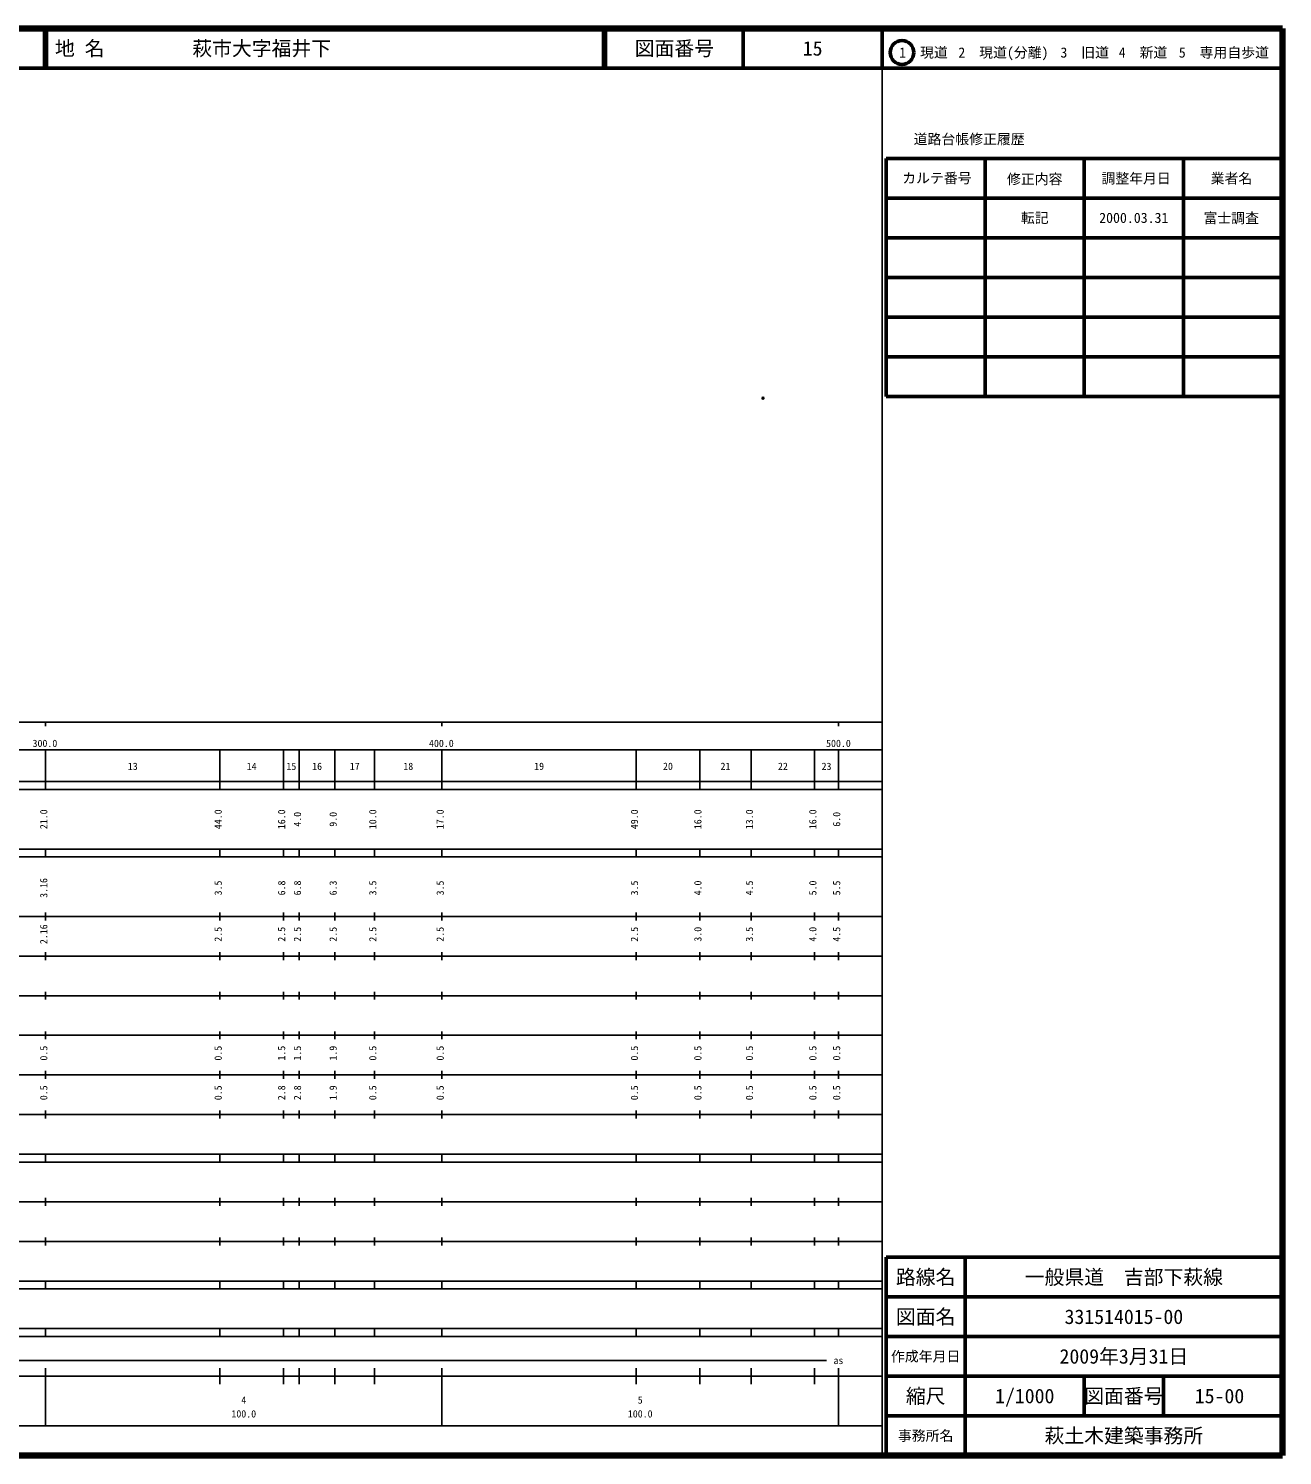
# Model space of a CAD drawing. Units: millimetres on the paper. Extents: x 40 to 680, y 20 to 380.
# Drawn here: x 363.7 to 680, y 20 to 380 of the extents above; entities that cross this region are included whole.
import ezdxf
from ezdxf.enums import TextEntityAlignment as Align

# ---------------------------------------------------------------- set-up
doc = ezdxf.new("R2010")
doc.units = ezdxf.units.MM
doc.header["$PDMODE"] = 32
doc.header["$PDSIZE"] = 0.5
doc.layers.add('M-OTRS', color=6, linetype='Continuous')
doc.layers.add('M-TTL-TXT', color=7, linetype='Continuous')
for name, color, linetype, lineweight in [('M-TTL', 2, 'Continuous', 140), ('M-TTL-BAND', 7, 'Continuous', 25), ('M-TTL-FRAM', 2, 'Continuous', 50), ('M-TTL-LINE', 7, 'Continuous', 50)]:
    doc.layers.add(name, color=color, linetype=linetype, lineweight=lineweight)
doc.styles.add('ＭＳ ゴシック', font='')
doc.styles.get('ＭＳ ゴシック').set_extended_font_data('MS Gothic')

msp = doc.modelspace()

# ---------------------------------------------------------------- linework, layer by layer
at = {"layer": 'M-OTRS'}
msp.add_point((548.97, 286.719), dxfattribs=at)
at = {"layer": 'M-TTL'}
for p, q in [((680, 380), (40, 380)), ((680, 20), (680, 380)), ((40, 20), (680, 20))]:
    msp.add_line(p, q, dxfattribs=at)
at = {"layer": 'M-TTL-BAND'}
for p, q in [((579, 20), (579, 370)), ((40, 205), (579, 205)), ((368, 205), (368, 204)), ((468, 205), (468, 204)), ((568, 205), (568, 204)), ((68, 198), (579, 198)), ((368, 188), (368, 198)), ((412, 188), (412, 198)), ((428, 188), (428, 198)), ((432, 188), (432, 198)), ((441, 188), (441, 198)), ((451, 188), (451, 198)), ((468, 188), (468, 198)), ((517, 188), (517, 198)), ((533, 188), (533, 198)), ((546, 188), (546, 198)), ((562, 188), (562, 198)), ((568, 188), (568, 198)), ((40, 190), (579, 190)), ((40, 188), (579, 188)), ((40, 173), (579, 173)), ((368, 171), (368, 173)), ((412, 171), (412, 173)), ((428, 171), (428, 173)), ((432, 171), (432, 173)), ((441, 171), (441, 173)), ((451, 171), (451, 173)), ((468, 171), (468, 173)), ((517, 171), (517, 173)), ((533, 171), (533, 173)), ((546, 171), (546, 173)), ((562, 171), (562, 173)), ((568, 171), (568, 173)), ((40, 171), (579, 171)), ((40, 156), (579, 156)), ((368, 155), (368, 157)), ((412, 155), (412, 157)), ((428, 155), (428, 157)), ((432, 155), (432, 157)), ((441, 155), (441, 157)), ((451, 155), (451, 157)), ((468, 155), (468, 157)), ((517, 155), (517, 157)), ((533, 155), (533, 157)), ((546, 155), (546, 157)), ((562, 155), (562, 157)), ((568, 155), (568, 157)), ((46, 146), (579, 146)), ((368, 145), (368, 147)), ((412, 145), (412, 147)), ((428, 145), (428, 147)), ((432, 145), (432, 147)), ((441, 145), (441, 147)), ((451, 145), (451, 147)), ((468, 145), (468, 147)), ((517, 145), (517, 147)), ((533, 145), (533, 147)), ((546, 145), (546, 147)), ((562, 145), (562, 147)), ((568, 145), (568, 147)), ((368, 135), (368, 137)), ((412, 135), (412, 137)), ((428, 135), (428, 137)), ((432, 135), (432, 137)), ((441, 135), (441, 137)), ((451, 135), (451, 137)), ((468, 135), (468, 137)), ((517, 135), (517, 137)), ((533, 135), (533, 137)), ((546, 135), (546, 137)), ((562, 135), (562, 137)), ((568, 135), (568, 137)), ((52, 136), (579, 136)), ((46, 126), (579, 126)), ((368, 125), (368, 127)), ((412, 125), (412, 127)), ((428, 125), (428, 127)), ((432, 125), (432, 127)), ((441, 125), (441, 127)), ((451, 125), (451, 127)), ((468, 125), (468, 127)), ((517, 125), (517, 127)), ((533, 125), (533, 127)), ((546, 125), (546, 127)), ((562, 125), (562, 127)), ((568, 125), (568, 127)), ((52, 116), (579, 116)), ((368, 115), (368, 117)), ((412, 115), (412, 117)), ((428, 115), (428, 117)), ((432, 115), (432, 117)), ((441, 115), (441, 117)), ((451, 115), (451, 117)), ((468, 115), (468, 117)), ((517, 115), (517, 117)), ((533, 115), (533, 117)), ((546, 115), (546, 117)), ((562, 115), (562, 117)), ((568, 115), (568, 117)), ((46, 106), (579, 106)), ((368, 105), (368, 107)), ((412, 105), (412, 107)), ((428, 105), (428, 107)), ((432, 105), (432, 107)), ((441, 105), (441, 107)), ((451, 105), (451, 107)), ((468, 105), (468, 107)), ((517, 105), (517, 107)), ((533, 105), (533, 107)), ((546, 105), (546, 107)), ((562, 105), (562, 107)), ((568, 105), (568, 107)), ((40, 96), (579, 96)), ((40, 94), (579, 94)), ((368, 94), (368, 96)), ((412, 94), (412, 96)), ((428, 94), (428, 96)), ((432, 94), (432, 96)), ((441, 94), (441, 96)), ((451, 94), (451, 96)), ((468, 94), (468, 96)), ((517, 94), (517, 96)), ((533, 94), (533, 96)), ((546, 94), (546, 96)), ((562, 94), (562, 96)), ((568, 94), (568, 96)), ((49, 84), (579, 84)), ((368, 83), (368, 85)), ((412, 83), (412, 85)), ((428, 83), (428, 85)), ((432, 83), (432, 85)), ((441, 83), (441, 85)), ((451, 83), (451, 85)), ((468, 83), (468, 85)), ((517, 83), (517, 85)), ((533, 83), (533, 85)), ((546, 83), (546, 85)), ((562, 83), (562, 85)), ((568, 83), (568, 85)), ((40, 74), (579, 74)), ((368, 73), (368, 75)), ((412, 73), (412, 75)), ((428, 73), (428, 75)), ((432, 73), (432, 75)), ((441, 73), (441, 75)), ((451, 73), (451, 75)), ((468, 73), (468, 75)), ((517, 73), (517, 75)), ((533, 73), (533, 75)), ((546, 73), (546, 75)), ((562, 73), (562, 75)), ((568, 73), (568, 75)), ((40, 64), (579, 64)), ((40, 62), (579, 62)), ((368, 62), (368, 64)), ((412, 62), (412, 64)), ((428, 62), (428, 64)), ((432, 62), (432, 64)), ((441, 62), (441, 64)), ((451, 62), (451, 64)), ((468, 62), (468, 64)), ((517, 62), (517, 64)), ((533, 62), (533, 64)), ((546, 62), (546, 64)), ((562, 62), (562, 64)), ((568, 62), (568, 64)), ((40, 52), (579, 52)), ((368, 50), (368, 52)), ((412, 50), (412, 52)), ((428, 50), (428, 52)), ((432, 50), (432, 52)), ((441, 50), (441, 52)), ((451, 50), (451, 52)), ((468, 50), (468, 52)), ((517, 50), (517, 52)), ((533, 50), (533, 52)), ((546, 50), (546, 52)), ((562, 50), (562, 52)), ((568, 50), (568, 52)), ((40, 50), (579, 50)), ((71, 44), (565, 44)), ((40, 40), (579, 40)), ((368, 27.5), (368, 42)), ((412, 38), (412, 42)), ((428, 38), (428, 42)), ((432, 38), (432, 42)), ((441, 38), (441, 42)), ((451, 38), (451, 42)), ((468, 27.5), (468, 42)), ((517, 38), (517, 42)), ((533, 38), (533, 42)), ((546, 38), (546, 42)), ((562, 38), (562, 42)), ((568, 27.5), (568, 42)), ((68, 27.5), (579, 27.5))]:
    msp.add_line(p, q, dxfattribs=at)
at = {"layer": 'M-TTL-FRAM'}
for p, q in [((580, 347.197), (580, 287.197)), ((580, 347.197), (680, 347.197)), ((580, 287.197), (680, 287.197)), ((680, 70), (580, 70)), ((580, 70), (580, 20))]:
    msp.add_line(p, q, dxfattribs=at)
at = {"layer": 'M-TTL-LINE'}
for p, q in [((367.75, 380), (367.75, 370)), ((368.25, 380), (368.25, 370)), ((508.747, 380), (508.747, 370)), ((509.247, 380), (509.247, 370)), ((543.997, 380), (543.997, 370)), ((579, 380), (579, 370)), ((40, 370), (680, 370)), ((605, 347.197), (605, 287.197)), ((630, 347.197), (630, 287.197)), ((655, 347.197), (655, 287.197)), ((580, 337.197), (680, 337.197)), ((580, 327.197), (680, 327.197)), ((580, 317.197), (680, 317.197)), ((580, 307.197), (680, 307.197)), ((580, 297.197), (680, 297.197)), ((600, 70), (600, 20)), ((680, 60), (580, 60)), ((680, 50), (580, 50)), ((680, 40), (580, 40)), ((630, 40), (630, 30)), ((650, 40), (650, 30)), ((680, 30), (580, 30))]:
    msp.add_line(p, q, dxfattribs=at)
msp.add_circle((584.031, 373.958), 3, dxfattribs=at)

# ---------------------------------------------------------------- texts
at = {"layer": 'M-TTL-BAND', "style": 'ＭＳ ゴシック'}
for s, p in [('300.0', (367.844, 198.195)), ('400.0', (467.844, 198.195)), ('500.0', (568, 198.195)), ('13', (390, 192.405)), ('14', (420, 192.405)), ('15', (430, 192.405)), ('16', (436.5, 192.405)), ('17', (446, 192.405)), ('18', (459.5, 192.405)), ('19', (492.5, 192.405)), ('20', (525, 192.405)), ('21', (539.5, 192.405)), ('22', (554, 192.405)), ('23', (565, 192.405)), ('as', (568, 42.5)), ('4', (418, 32.523)), ('5', (518, 32.523)), ('100.0', (418, 29.033)), ('100.0', (518, 29.033))]:
    msp.add_text(s, height=1.833, dxfattribs=at).set_placement(p, align=Align.BOTTOM_CENTER)
for s, p in [('21.0', (369, 180.5)), ('44.0', (413, 180.5)), ('16.0', (429, 180.5)), ('4.0', (433, 180.5)), ('9.0', (442, 180.5)), ('10.0', (452, 180.5)), ('17.0', (469, 180.5)), ('49.0', (518, 180.5)), ('16.0', (534, 180.5)), ('13.0', (547, 180.5)), ('16.0', (563, 180.5)), ('6.0', (569, 180.5)), ('3.16', (369, 163.174)), ('3.5', (413, 163.174)), ('6.8', (429, 163.174)), ('6.8', (433, 163.174)), ('6.3', (442, 163.174)), ('3.5', (452, 163.174)), ('3.5', (469, 163.174)), ('3.5', (518, 163.174)), ('4.0', (534, 163.174)), ('4.5', (547, 163.174)), ('5.0', (563, 163.174)), ('5.5', (569, 163.174)), ('2.16', (369, 151.5)), ('2.5', (413, 151.5)), ('2.5', (429, 151.5)), ('2.5', (433, 151.5)), ('2.5', (442, 151.5)), ('2.5', (452, 151.5)), ('2.5', (469, 151.5)), ('2.5', (518, 151.5)), ('3.0', (534, 151.5)), ('3.5', (547, 151.5)), ('4.0', (563, 151.5)), ('4.5', (569, 151.5)), ('0.5', (369, 121.5)), ('0.5', (413, 121.5)), ('1.5', (429, 121.5)), ('1.5', (433, 121.5)), ('1.9', (442, 121.5)), ('0.5', (452, 121.5)), ('0.5', (469, 121.5)), ('0.5', (518, 121.5)), ('0.5', (534, 121.5)), ('0.5', (547, 121.5)), ('0.5', (563, 121.5)), ('0.5', (569, 121.5)), ('0.5', (369, 111.5)), ('0.5', (413, 111.5)), ('2.8', (429, 111.5)), ('2.8', (433, 111.5)), ('1.9', (442, 111.5)), ('0.5', (452, 111.5)), ('0.5', (469, 111.5)), ('0.5', (518, 111.5)), ('0.5', (534, 111.5)), ('0.5', (547, 111.5)), ('0.5', (563, 111.5)), ('0.5', (569, 111.5))]:
    msp.add_text(s, height=1.833, rotation=90, dxfattribs=at).set_placement(p, align=Align.BOTTOM_CENTER)
at = {"layer": 'M-TTL-TXT', "style": 'ＭＳ ゴシック'}
for s, p in [('地 名', (370.38, 375)), ('萩市大字福井下', (405.024, 375))]:
    msp.add_text(s, height=3.666, dxfattribs=at).set_placement(p, align=Align.MIDDLE_LEFT)
for s, height, p in [('図面番号', 3.666, (526.622, 375)), ('15', 3.666, (561.497, 375)), ('1\u3000現道', 2.566, (589.448, 373.958)), ('2\u3000現道(分離)', 2.566, (609.619, 373.958)), ('3\u3000旧道', 2.566, (630.121, 373.958)), ('4\u3000新道', 2.566, (644.824, 373.958)), ('5\u3000専用自歩道', 2.566, (665.228, 373.958)), ('道路台帳修正履歴', 2.566, (600.968, 352.113)), ('カルテ番号', 2.566, (592.839, 342.277)), ('修正内容', 2.566, (617.509, 342.023)), ('調整年月日', 2.566, (643.089, 342.197)), ('業者名', 2.566, (667.134, 342.197)), ('転記', 2.566, (617.5, 332.245)), ('2000.03.31', 2.566, (642.5, 332.245)), ('富士調査', 2.566, (667.077, 332.189)), ('路線名', 3.666, (590, 65)), ('路線名', 3.666, (590, 65)), ('一般県道\u3000吉部下萩線', 3.666, (640, 65)), ('図面名', 3.666, (590, 55)), ('図面名', 3.666, (590, 55)), ('331514015-00', 3.666, (640, 55)), ('2009年3月31日', 3.666, (640, 45)), ('作成年月日', 2.566, (590, 45)), ('作成年月日', 2.566, (590, 45)), ('縮尺', 3.666, (590, 35)), ('縮尺', 3.666, (590, 35)), ('1/1000', 3.666, (615, 35)), ('図面番号', 3.666, (640, 35)), ('図面番号', 3.666, (640, 35)), ('15-00', 3.666, (664.125, 35)), ('事務所名', 2.566, (590, 25)), ('事務所名', 2.566, (590, 25)), ('萩土木建築事務所', 3.666, (640, 25))]:
    msp.add_text(s, height=height, dxfattribs=at).set_placement(p, align=Align.MIDDLE_CENTER)

doc.saveas('drawing.dxf')
